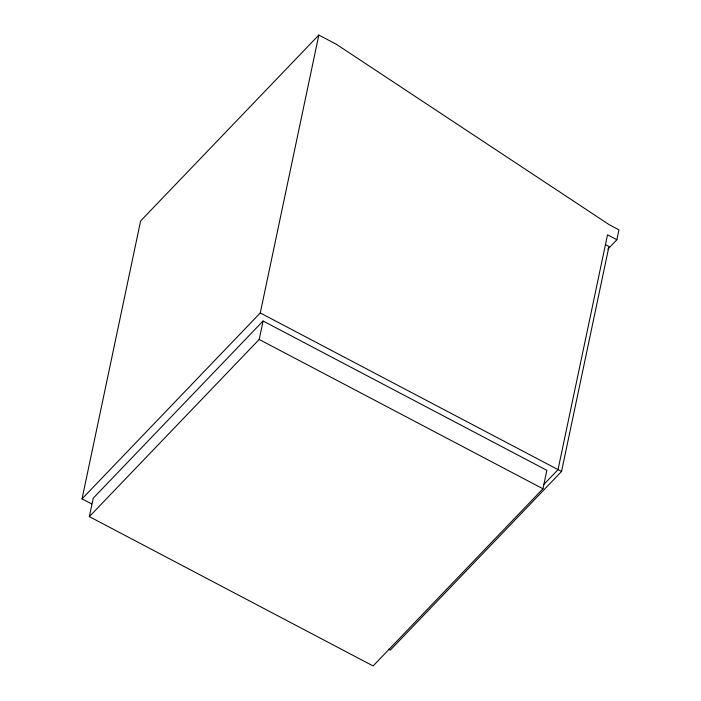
<?xml version="1.0" encoding="UTF-8"?>
<svg xmlns="http://www.w3.org/2000/svg" width="701" height="701" viewBox="0 0 701 701"><rect width="100%" height="100%" fill="white"/><g stroke="black" fill="none" stroke-linecap="round" stroke-linejoin="round"><path stroke-width="1.05" d="M91.717 503.949L82.043 498.867L140.612 220.964L318.832 35.05L336.27 44.224L609.598 224.933L618.957 229.858L616.871 239.724L607.811 249.17M89.351 516.628L93.242 498.174L263.077 321.005L546.841 470.327L542.951 488.781L373.107 665.95L89.351 516.628L259.195 339.459L263.077 321.005M82.043 498.867L260.273 312.953L318.832 35.05M388.556 649.249L390.264 650.151L561.554 471.466L608.967 246.463L605.568 244.675M543.678 484.61L558.031 469.635L607.522 234.8L616.871 239.724M260.273 312.953L561.554 471.466M259.195 339.459L542.951 488.781"/></g></svg>
